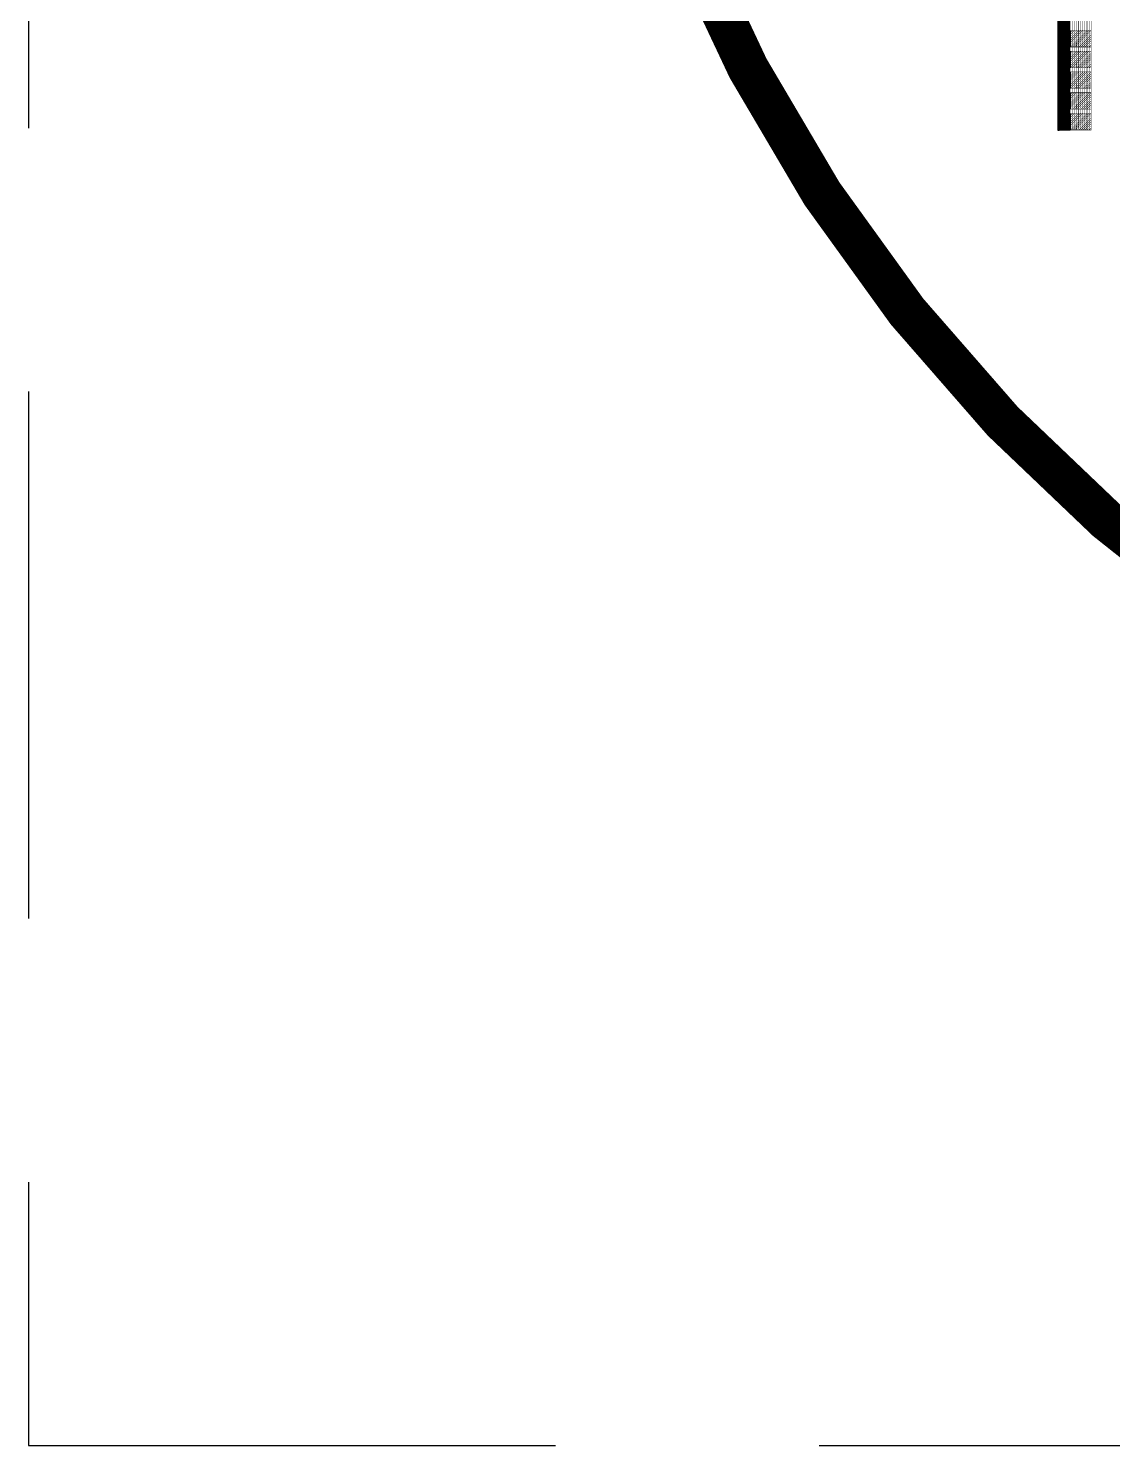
# Model space of a CAD drawing. Header units: millimetres. Extents: x -51 to 51, y -51 to 51.
# Drawn here: x -50.8 to -24.68, y -50.8 to -16.65 of the extents above; entities that cross this region are included whole.
import ezdxf

# ---------------------------------------------------------------- set-up
doc = ezdxf.new("R2010")
doc.units = ezdxf.units.MM
doc.linetypes.add('DASHED', pattern=[19.049999999999997, 12.7, -6.35])
for name, color, linetype in [('bottom_SU8', 5, 'Continuous'), ('metal', 43, 'Continuous'), ('Pt_pads', 1, 'Continuous'), ('reference', 18, 'DASHED')]:
    doc.layers.add(name, color=color, linetype=linetype)
doc.layers.add('top SU-8', color=3, linetype='Continuous', transparency=0.63)

msp = doc.modelspace()

# ---------------------------------------------------------------- linework, layer by layer
at = {"layer": 'bottom_SU8', "transparency": 33554544, "const_width": 1}
msp.add_lwpolyline([(-28.57797041980968, 24.88777058002335, 0.1876667362745851), (-37.85184467012155, -0.7933188926900812, 0.1868266007979046), (-27.32953289591729, -26.11261983133168, 0.1842770213028427), (-2.859382520278395, -37.72452526910359, 0.1850827688334266), (23.00938973387303, -30.07754780079944, 0.238564766207885), (37.75934586617806, 0.5371393615636464, 0.2373457176152347), (21.82965260087996, 30.7311423846811, 0.1857610783168467), (-4.560310380281827, 37.52382571813034, 0.186577640448192)], format="xyb", close=True, dxfattribs=at)
at = {"layer": 'bottom_SU8', "transparency": 33554544}
for points, const_width in [([(-25.85000452029207, 5.929821224709837), (-25.85000452029208, -19.10166148976654)], 0.3), ([(-25.64853645626043, -19.09568272075524), (-25.65312353291828, -3.196403827600541)], 0.01), ([(-25.59879852536339, -19.09568272075524), (-25.60312353291828, -3.196403827600541)], 0.01), ([(-25.54879852536339, -19.09568272075524), (-25.55312353291828, -3.196403827600538)], 0.01), ([(-25.49853645626043, -19.09568272075524), (-25.50312423503081, -3.196063882279105)], 0.01), ([(-25.44853645626043, -19.09568272075524), (-25.45312353291828, -3.196403827600541)], 0.01), ([(-25.39853645626043, -19.09568272075524), (-25.40312423503081, -3.196063882279105)], 0.01), ([(-25.34853645626043, -19.09568272075524), (-25.35278428970937, -3.196063882279105)], 0.01), ([(-25.29853645626043, -19.09568272075524), (-25.3031242350308, -3.196063882279102)], 0.01), ([(-25.24853645626044, -19.09568272075524), (-25.25312423503081, -3.196063882279105)], 0.01), ([(-25.19853645626043, -19.09568272075524), (-25.20310601369692, -3.192110827277276)], 0.01), ([(-25.73427135119931, -16.78076719894069), (-25.64936260385667, -16.69568272075524)], 0.01), ([(-25.73406481430025, -16.83066371676229), (-25.59936260385667, -16.69568272075524)], 0.01), ([(-25.73406481430025, -16.8807671989407), (-25.54936260385668, -16.69568272075524)], 0.01), ([(-25.73406481430025, -16.93087068111911), (-25.49936260385667, -16.69568272075524)], 0.01), ([(-25.73406481430025, -16.98097416329752), (-25.44936260385667, -16.69568272075524)], 0.01), ([(-25.73406481430025, -17.03107764547593), (-25.39936260385667, -16.69568272075524)], 0.01), ([(-25.73406481430025, -17.08118112765435), (-25.34936260385667, -16.69568272075524)], 0.01), ([(-25.73406481430025, -16.69568272075524), (-25.19380608552418, -16.69568272075524)], 0.01), ([(-25.69853645626043, -17.09568272075524), (-25.29936260385668, -16.69568272075524)], 0.01), ([(-25.64853645626043, -17.09568272075524), (-25.64936260385667, -16.69568272075524)], 0.01), ([(-25.64853645626043, -17.09568272075524), (-25.24936260385667, -16.69568272075524)], 0.01), ([(-25.59853645626043, -17.09568272075524), (-25.59936260385667, -16.69568272075524)], 0.01), ([(-25.59853645626043, -17.09568272075524), (-25.19936260385667, -16.69568272075524)], 0.01), ([(-25.54853645626043, -17.09568272075524), (-25.54936260385667, -16.69568272075524)], 0.01), ([(-25.49853645626044, -17.09568272075524), (-25.49936260385667, -16.69568272075524)], 0.01), ([(-25.44853645626043, -17.09568272075524), (-25.44936260385667, -16.69568272075524)], 0.01), ([(-25.39853645626043, -17.09568272075524), (-25.39936260385667, -16.69568272075524)], 0.01), ([(-25.34853645626043, -17.09568272075524), (-25.34936260385667, -16.69568272075524)], 0.01), ([(-25.29853645626043, -17.09568272075524), (-25.29936260385667, -16.69568272075524)], 0.01), ([(-25.24853645626044, -17.09568272075524), (-25.24936260385667, -16.69568272075524)], 0.01), ([(-25.19853645626043, -17.09568272075524), (-25.19936260385667, -16.69568272075524)], 0.01), ([(-25.54853645626043, -17.09568272075524), (-25.19925933540715, -16.74568272075524)], 0.01), ([(-25.49853645626043, -17.09568272075524), (-25.19915606695761, -16.79568272075524)], 0.01), ([(-25.44853645626043, -17.09568272075524), (-25.19905279850808, -16.84568272075524)], 0.01), ([(-25.39853645626043, -17.09568272075524), (-25.19894953005855, -16.89568272075524)], 0.01), ([(-25.34853645626043, -17.09568272075524), (-25.19884626160902, -16.94568272075524)], 0.01), ([(-25.29853645626043, -17.09568272075524), (-25.1987429931595, -16.99568272075523)], 0.01), ([(-25.24853645626043, -17.09568272075524), (-25.19863972470997, -17.04568272075524)], 0.01), ([(-25.73427135119931, -17.28076719894069), (-25.64936260385667, -17.19568272075524)], 0.01), ([(-25.73406481430025, -17.09568272075524), (-25.19369676854293, -17.09568272075524)], 0.01), ([(-25.73406481430025, -17.33066371676229), (-25.59936260385667, -17.19568272075524)], 0.01), ([(-25.73406481430025, -17.3807671989407), (-25.54936260385668, -17.19568272075524)], 0.01), ([(-25.73406481430025, -17.43087068111911), (-25.49936260385667, -17.19568272075524)], 0.01), ([(-25.73406481430025, -17.48097416329752), (-25.44936260385667, -17.19568272075524)], 0.01), ([(-25.73406481430025, -17.53107764547593), (-25.39936260385667, -17.19568272075524)], 0.01), ([(-25.73406481430025, -17.58118112765435), (-25.34936260385667, -17.19568272075524)], 0.01), ([(-25.73406481430025, -17.19568272075524), (-25.19380608552418, -17.19568272075524)], 0.01), ([(-25.69853645626043, -17.59568272075524), (-25.29936260385668, -17.19568272075524)], 0.01), ([(-25.64853645626043, -17.59568272075524), (-25.64936260385667, -17.19568272075524)], 0.01), ([(-25.64853645626043, -17.59568272075524), (-25.24936260385667, -17.19568272075524)], 0.01), ([(-25.59853645626043, -17.59568272075524), (-25.59936260385667, -17.19568272075524)], 0.01), ([(-25.59853645626043, -17.59568272075524), (-25.19936260385667, -17.19568272075524)], 0.01), ([(-25.54853645626043, -17.59568272075524), (-25.54936260385667, -17.19568272075524)], 0.01), ([(-25.54853645626043, -17.59568272075524), (-25.19925933540715, -17.24568272075524)], 0.01), ([(-25.49853645626044, -17.59568272075524), (-25.49936260385667, -17.19568272075524)], 0.01), ([(-25.49853645626043, -17.59568272075524), (-25.19915606695761, -17.29568272075524)], 0.01), ([(-25.44853645626043, -17.59568272075524), (-25.44936260385667, -17.19568272075524)], 0.01), ([(-25.44853645626043, -17.59568272075524), (-25.19905279850808, -17.34568272075524)], 0.01), ([(-25.39853645626043, -17.59568272075524), (-25.39936260385667, -17.19568272075524)], 0.01), ([(-25.39853645626043, -17.59568272075524), (-25.19894953005855, -17.39568272075524)], 0.01), ([(-25.34853645626043, -17.59568272075524), (-25.34936260385667, -17.19568272075524)], 0.01), ([(-25.29853645626043, -17.59568272075524), (-25.29936260385667, -17.19568272075524)], 0.01), ([(-25.24853645626044, -17.59568272075524), (-25.24936260385667, -17.19568272075524)], 0.01), ([(-25.19853645626043, -17.59568272075524), (-25.19936260385667, -17.19568272075524)], 0.01), ([(-25.73427135119931, -17.78076719894069), (-25.64936260385667, -17.69568272075524)], 0.01), ([(-25.73406481430025, -17.59568272075524), (-25.19369676854293, -17.59568272075524)], 0.01), ([(-25.73406481430025, -17.83066371676229), (-25.59936260385667, -17.69568272075524)], 0.01), ([(-25.73406481430025, -17.8807671989407), (-25.54936260385668, -17.69568272075524)], 0.01), ([(-25.73406481430025, -17.93087068111911), (-25.49936260385667, -17.69568272075524)], 0.01), ([(-25.73406481430025, -17.98097416329752), (-25.44936260385667, -17.69568272075524)], 0.01), ([(-25.73406481430025, -18.03107764547593), (-25.39936260385667, -17.69568272075524)], 0.01), ([(-25.73406481430025, -18.08118112765435), (-25.34936260385667, -17.69568272075524)], 0.01), ([(-25.73406481430025, -17.69568272075524), (-25.19380608552418, -17.69568272075524)], 0.01), ([(-25.69853645626043, -18.09568272075524), (-25.29936260385668, -17.69568272075524)], 0.01), ([(-25.64853645626043, -18.09568272075524), (-25.64936260385667, -17.69568272075524)], 0.01), ([(-25.64853645626043, -18.09568272075524), (-25.24936260385667, -17.69568272075524)], 0.01), ([(-25.59853645626043, -18.09568272075524), (-25.59936260385667, -17.69568272075524)], 0.01), ([(-25.59853645626043, -18.09568272075524), (-25.19936260385667, -17.69568272075524)], 0.01), ([(-25.54853645626043, -18.09568272075524), (-25.54936260385667, -17.69568272075524)], 0.01), ([(-25.54853645626043, -18.09568272075524), (-25.19925933540715, -17.74568272075524)], 0.01), ([(-25.49853645626044, -18.09568272075524), (-25.49936260385667, -17.69568272075524)], 0.01), ([(-25.44853645626043, -18.09568272075524), (-25.44936260385667, -17.69568272075524)], 0.01), ([(-25.39853645626043, -18.09568272075524), (-25.39936260385667, -17.69568272075524)], 0.01), ([(-25.34853645626043, -18.09568272075524), (-25.34936260385667, -17.69568272075524)], 0.01), ([(-25.34853645626043, -17.59568272075524), (-25.19884626160902, -17.44568272075524)], 0.01), ([(-25.29853645626043, -18.09568272075524), (-25.29936260385667, -17.69568272075524)], 0.01), ([(-25.29853645626043, -17.59568272075524), (-25.1987429931595, -17.49568272075523)], 0.01), ([(-25.24853645626044, -18.09568272075524), (-25.24936260385667, -17.69568272075524)], 0.01), ([(-25.24853645626043, -17.59568272075524), (-25.19863972470997, -17.54568272075524)], 0.01), ([(-25.19853645626043, -18.09568272075524), (-25.19936260385667, -17.69568272075524)], 0.01), ([(-25.73406481430025, -18.09568272075524), (-25.19369676854293, -18.09568272075524)], 0.01), ([(-25.49853645626043, -18.09568272075524), (-25.19915606695761, -17.79568272075524)], 0.01), ([(-25.44853645626043, -18.09568272075524), (-25.19905279850808, -17.84568272075524)], 0.01), ([(-25.39853645626043, -18.09568272075524), (-25.19894953005855, -17.89568272075524)], 0.01), ([(-25.34853645626043, -18.09568272075524), (-25.19884626160902, -17.94568272075524)], 0.01), ([(-25.29853645626043, -18.09568272075524), (-25.1987429931595, -17.99568272075523)], 0.01), ([(-25.24853645626043, -18.09568272075524), (-25.19863972470997, -18.04568272075524)], 0.01), ([(-25.73427135119931, -18.28076719894069), (-25.64936260385667, -18.19568272075524)], 0.01), ([(-25.73406481430025, -18.33066371676229), (-25.59936260385667, -18.19568272075524)], 0.01), ([(-25.73406481430025, -18.3807671989407), (-25.54936260385668, -18.19568272075524)], 0.01), ([(-25.73406481430025, -18.43087068111911), (-25.49936260385667, -18.19568272075524)], 0.01), ([(-25.73406481430025, -18.48097416329752), (-25.44936260385667, -18.19568272075524)], 0.01), ([(-25.73406481430025, -18.53107764547593), (-25.39936260385667, -18.19568272075524)], 0.01), ([(-25.73406481430025, -18.58118112765435), (-25.34936260385667, -18.19568272075524)], 0.01), ([(-25.73406481430025, -18.19568272075524), (-25.19380608552418, -18.19568272075524)], 0.01), ([(-25.69853645626043, -18.59568272075524), (-25.29936260385668, -18.19568272075524)], 0.01), ([(-25.64853645626043, -18.59568272075524), (-25.64936260385667, -18.19568272075524)], 0.01), ([(-25.64853645626043, -18.59568272075524), (-25.24936260385667, -18.19568272075524)], 0.01), ([(-25.59853645626043, -18.59568272075524), (-25.59936260385667, -18.19568272075524)], 0.01), ([(-25.59853645626043, -18.59568272075524), (-25.19936260385667, -18.19568272075524)], 0.01), ([(-25.54853645626043, -18.59568272075524), (-25.54936260385667, -18.19568272075524)], 0.01), ([(-25.54853645626043, -18.59568272075524), (-25.19925933540715, -18.24568272075524)], 0.01), ([(-25.49853645626044, -18.59568272075524), (-25.49936260385667, -18.19568272075524)], 0.01), ([(-25.49853645626043, -18.59568272075524), (-25.19915606695761, -18.29568272075524)], 0.01), ([(-25.44853645626043, -18.59568272075524), (-25.44936260385667, -18.19568272075524)], 0.01), ([(-25.44853645626043, -18.59568272075524), (-25.19905279850808, -18.34568272075524)], 0.01), ([(-25.39853645626043, -18.59568272075524), (-25.39936260385667, -18.19568272075524)], 0.01), ([(-25.39853645626043, -18.59568272075524), (-25.19894953005855, -18.39568272075524)], 0.01), ([(-25.34853645626043, -18.59568272075524), (-25.34936260385667, -18.19568272075524)], 0.01), ([(-25.34853645626043, -18.59568272075524), (-25.19884626160902, -18.44568272075524)], 0.01), ([(-25.29853645626043, -18.59568272075524), (-25.29936260385667, -18.19568272075524)], 0.01), ([(-25.24853645626044, -18.59568272075524), (-25.24936260385667, -18.19568272075524)], 0.01), ([(-25.19853645626043, -18.59568272075524), (-25.19936260385667, -18.19568272075524)], 0.01), ([(-25.73427135119931, -18.78076719894069), (-25.64936260385667, -18.69568272075524)], 0.01), ([(-25.73406481430025, -18.59568272075524), (-25.19369676854293, -18.59568272075524)], 0.01), ([(-25.73406481430025, -18.83066371676229), (-25.59936260385667, -18.69568272075524)], 0.01), ([(-25.73406481430025, -18.8807671989407), (-25.54936260385668, -18.69568272075524)], 0.01), ([(-25.73406481430025, -18.93087068111911), (-25.49936260385667, -18.69568272075524)], 0.01), ([(-25.73406481430025, -18.98097416329752), (-25.44936260385667, -18.69568272075524)], 0.01), ([(-25.73406481430025, -19.03107764547593), (-25.39936260385667, -18.69568272075524)], 0.01), ([(-25.73406481430025, -19.08118112765435), (-25.34936260385667, -18.69568272075524)], 0.01), ([(-25.73406481430025, -18.69568272075524), (-25.19380608552418, -18.69568272075524)], 0.01), ([(-25.69853645626043, -19.09568272075524), (-25.29936260385668, -18.69568272075524)], 0.01), ([(-25.64853645626043, -19.09568272075524), (-25.64936260385667, -18.69568272075524)], 0.01), ([(-25.64853645626043, -19.09568272075524), (-25.24936260385667, -18.69568272075524)], 0.01), ([(-25.59853645626043, -19.09568272075524), (-25.59936260385667, -18.69568272075524)], 0.01), ([(-25.59853645626043, -19.09568272075524), (-25.19936260385667, -18.69568272075524)], 0.01), ([(-25.54853645626043, -19.09568272075524), (-25.54936260385667, -18.69568272075524)], 0.01), ([(-25.54853645626043, -19.09568272075524), (-25.19925933540715, -18.74568272075524)], 0.01), ([(-25.49853645626044, -19.09568272075524), (-25.49936260385667, -18.69568272075524)], 0.01), ([(-25.44853645626043, -19.09568272075524), (-25.44936260385667, -18.69568272075524)], 0.01), ([(-25.39853645626043, -19.09568272075524), (-25.39936260385667, -18.69568272075524)], 0.01), ([(-25.34853645626043, -19.09568272075524), (-25.34936260385667, -18.69568272075524)], 0.01), ([(-25.29853645626043, -19.09568272075524), (-25.29936260385667, -18.69568272075524)], 0.01), ([(-25.29853645626043, -18.59568272075524), (-25.1987429931595, -18.49568272075523)], 0.01), ([(-25.24853645626044, -19.09568272075524), (-25.24936260385667, -18.69568272075524)], 0.01), ([(-25.24853645626043, -18.59568272075524), (-25.19863972470997, -18.54568272075524)], 0.01), ([(-25.19853645626043, -19.09568272075524), (-25.19936260385667, -18.69568272075524)], 0.01), ([(-25.73406481430025, -19.09568272075524), (-25.19369676854293, -19.09568272075524)], 0.01), ([(-25.49853645626043, -19.09568272075524), (-25.19915606695761, -18.79568272075524)], 0.01), ([(-25.44853645626043, -19.09568272075524), (-25.19905279850808, -18.84568272075524)], 0.01), ([(-25.39853645626043, -19.09568272075524), (-25.19894953005855, -18.89568272075524)], 0.01), ([(-25.34853645626043, -19.09568272075524), (-25.19884626160902, -18.94568272075524)], 0.01), ([(-25.29853645626043, -19.09568272075524), (-25.1987429931595, -18.99568272075523)], 0.01), ([(-25.24853645626043, -19.09568272075524), (-25.19863972470997, -19.04568272075524)], 0.01)]:
    msp.add_lwpolyline(points, dxfattribs=dict(at, const_width=const_width))
at = {"layer": 'metal', "transparency": 33554544, "const_width": 1}
msp.add_lwpolyline([(-28.57797041980968, 24.88777058002335, 0.1876667362745851), (-37.85184467012155, -0.7933188926900812, 0.1868266007979046), (-27.32953289591729, -26.11261983133168, 0.1842770213028427), (-2.859382520278395, -37.72452526910359, 0.1850827688334266), (23.00938973387303, -30.07754780079944, 0.238564766207885), (37.75934586617806, 0.5371393615636464, 0.2373457176152347), (21.82965260087996, 30.7311423846811, 0.1857610783168467), (-4.560310380281827, 37.52382571813034, 0.186577640448192)], format="xyb", close=True, dxfattribs=at)
at = {"layer": 'metal', "transparency": 33554544}
for points, const_width in [([(-25.95600452029208, -17.09568272075523), (-25.95600452029208, 7.055416068842504)], 0.004), ([(-25.97400452029208, -18.09568272075524), (-25.97400452029208, 6.456490300414742)], 0.004), ([(-25.96500452029208, -17.59568272075524), (-25.96500452029208, 6.457591672844927)], 0.004), ([(-25.99200452029208, -19.09568272075524), (-25.99200452029208, 5.888855808593206)], 0.004), ([(-25.98300452029208, -18.59568272075524), (-25.98300452029208, 5.894267628452752)], 0.004), ([(-25.70882780315988, -16.80537447400413), (-25.59936260385667, -16.69568272075524)], 0.006), ([(-25.70876137189774, -16.85541138743137), (-25.54936260385668, -16.69568272075524)], 0.006), ([(-25.70876137189774, -17.05582531614502), (-25.34936260385667, -16.69568272075524)], 0.006), ([(-25.70876137189774, -16.69568272075524), (-25.19640598577629, -16.69568272075524)], 0.006), ([(-25.7087541446403, -16.90550762739449), (-25.49936260385667, -16.69568272075524)], 0.006), ([(-25.70871731538051, -16.95557420408967), (-25.44936260385667, -16.69568272075524)], 0.006), ([(-25.70868048612072, -17.00564078078485), (-25.39936260385667, -16.69568272075524)], 0.006), ([(-25.70866101607333, -16.75510385954934), (-25.64936260385667, -16.69568272075524)], 0.006), ([(-25.69853645626043, -17.09568272075524), (-25.29936260385668, -16.69568272075524)], 0.006), ([(-25.64853645626043, -17.09568272075524), (-25.64936260385667, -16.69568272075524)], 0.006), ([(-25.64853645626043, -17.09568272075524), (-25.24936260385667, -16.69568272075524)], 0.006), ([(-25.59853645626043, -17.09568272075524), (-25.59936260385667, -16.69568272075524)], 0.006), ([(-25.59853645626043, -17.09568272075524), (-25.19936260385667, -16.69568272075524)], 0.006), ([(-25.54853645626043, -17.09568272075524), (-25.54936260385667, -16.69568272075524)], 0.006), ([(-25.49853645626044, -17.09568272075524), (-25.49936260385667, -16.69568272075524)], 0.006), ([(-25.44853645626043, -17.09568272075524), (-25.44936260385667, -16.69568272075524)], 0.006), ([(-25.39853645626043, -17.09568272075524), (-25.39936260385667, -16.69568272075524)], 0.006), ([(-25.34853645626043, -17.09568272075524), (-25.34936260385667, -16.69568272075524)], 0.006), ([(-25.29853645626043, -17.09568272075524), (-25.29936260385667, -16.69568272075524)], 0.006), ([(-25.24853645626044, -17.09568272075524), (-25.24936260385667, -16.69568272075524)], 0.006), ([(-25.19853645626043, -17.09568272075524), (-25.19936260385667, -16.69568272075524)], 0.006), ([(-25.54853645626043, -17.09568272075524), (-25.19925933540715, -16.74568272075524)], 0.006), ([(-25.49853645626043, -17.09568272075524), (-25.19915606695761, -16.79568272075524)], 0.006), ([(-25.44853645626043, -17.09568272075524), (-25.19905279850808, -16.84568272075524)], 0.006), ([(-25.39853645626043, -17.09568272075524), (-25.19894953005855, -16.89568272075524)], 0.006), ([(-25.34853645626043, -17.09568272075524), (-25.19884626160902, -16.94568272075524)], 0.006), ([(-25.29853645626043, -17.09568272075524), (-25.1987429931595, -16.99568272075523)], 0.006), ([(-25.24853645626043, -17.09568272075524), (-25.19863972470997, -17.04568272075524)], 0.006), ([(-25.71084974794274, -17.09568272075524), (-25.19606135191983, -17.09568272075524)], 0.006), ([(-25.70882780315988, -17.30537447400413), (-25.59936260385667, -17.19568272075524)], 0.006), ([(-25.70876137189774, -17.35541138743137), (-25.54936260385668, -17.19568272075524)], 0.006), ([(-25.70876137189774, -17.55582531614502), (-25.34936260385667, -17.19568272075524)], 0.006), ([(-25.70876137189774, -17.19568272075524), (-25.19640598577629, -17.19568272075524)], 0.006), ([(-25.7087541446403, -17.40550762739449), (-25.49936260385667, -17.19568272075524)], 0.006), ([(-25.70871731538051, -17.45557420408967), (-25.44936260385667, -17.19568272075524)], 0.006), ([(-25.70868048612072, -17.50564078078485), (-25.39936260385667, -17.19568272075524)], 0.006), ([(-25.70866101607333, -17.25510385954934), (-25.64936260385667, -17.19568272075524)], 0.006), ([(-25.69853645626043, -17.59568272075524), (-25.29936260385668, -17.19568272075524)], 0.006), ([(-25.64853645626043, -17.59568272075524), (-25.64936260385667, -17.19568272075524)], 0.006), ([(-25.64853645626043, -17.59568272075524), (-25.24936260385667, -17.19568272075524)], 0.006), ([(-25.59853645626043, -17.59568272075524), (-25.59936260385667, -17.19568272075524)], 0.006), ([(-25.59853645626043, -17.59568272075524), (-25.19936260385667, -17.19568272075524)], 0.006), ([(-25.54853645626043, -17.59568272075524), (-25.54936260385667, -17.19568272075524)], 0.006), ([(-25.54853645626043, -17.59568272075524), (-25.19925933540715, -17.24568272075524)], 0.006), ([(-25.49853645626044, -17.59568272075524), (-25.49936260385667, -17.19568272075524)], 0.006), ([(-25.49853645626043, -17.59568272075524), (-25.19915606695761, -17.29568272075524)], 0.006), ([(-25.44853645626043, -17.59568272075524), (-25.44936260385667, -17.19568272075524)], 0.006), ([(-25.44853645626043, -17.59568272075524), (-25.19905279850808, -17.34568272075524)], 0.006), ([(-25.39853645626043, -17.59568272075524), (-25.39936260385667, -17.19568272075524)], 0.006), ([(-25.39853645626043, -17.59568272075524), (-25.19894953005855, -17.39568272075524)], 0.006), ([(-25.34853645626043, -17.59568272075524), (-25.34936260385667, -17.19568272075524)], 0.006), ([(-25.29853645626043, -17.59568272075524), (-25.29936260385667, -17.19568272075524)], 0.006), ([(-25.24853645626044, -17.59568272075524), (-25.24936260385667, -17.19568272075524)], 0.006), ([(-25.19853645626043, -17.59568272075524), (-25.19936260385667, -17.19568272075524)], 0.006), ([(-25.71084974794274, -17.59568272075524), (-25.19606135191983, -17.59568272075524)], 0.006), ([(-25.70882780315988, -17.80537447400413), (-25.59936260385667, -17.69568272075524)], 0.006), ([(-25.70876137189774, -17.85541138743137), (-25.54936260385668, -17.69568272075524)], 0.006), ([(-25.70876137189774, -18.05582531614502), (-25.34936260385667, -17.69568272075524)], 0.006), ([(-25.70876137189774, -17.69568272075524), (-25.19640598577629, -17.69568272075524)], 0.006), ([(-25.7087541446403, -17.90550762739449), (-25.49936260385667, -17.69568272075524)], 0.006), ([(-25.70871731538051, -17.95557420408967), (-25.44936260385667, -17.69568272075524)], 0.006), ([(-25.70868048612072, -18.00564078078485), (-25.39936260385667, -17.69568272075524)], 0.006), ([(-25.70866101607333, -17.75510385954934), (-25.64936260385667, -17.69568272075524)], 0.006), ([(-25.69853645626043, -18.09568272075524), (-25.29936260385668, -17.69568272075524)], 0.006), ([(-25.64853645626043, -18.09568272075524), (-25.64936260385667, -17.69568272075524)], 0.006), ([(-25.64853645626043, -18.09568272075524), (-25.24936260385667, -17.69568272075524)], 0.006), ([(-25.59853645626043, -18.09568272075524), (-25.59936260385667, -17.69568272075524)], 0.006), ([(-25.59853645626043, -18.09568272075524), (-25.19936260385667, -17.69568272075524)], 0.006), ([(-25.54853645626043, -18.09568272075524), (-25.54936260385667, -17.69568272075524)], 0.006), ([(-25.54853645626043, -18.09568272075524), (-25.19925933540715, -17.74568272075524)], 0.006), ([(-25.49853645626044, -18.09568272075524), (-25.49936260385667, -17.69568272075524)], 0.006), ([(-25.44853645626043, -18.09568272075524), (-25.44936260385667, -17.69568272075524)], 0.006), ([(-25.39853645626043, -18.09568272075524), (-25.39936260385667, -17.69568272075524)], 0.006), ([(-25.34853645626043, -18.09568272075524), (-25.34936260385667, -17.69568272075524)], 0.006), ([(-25.34853645626043, -17.59568272075524), (-25.19884626160902, -17.44568272075524)], 0.006), ([(-25.29853645626043, -18.09568272075524), (-25.29936260385667, -17.69568272075524)], 0.006), ([(-25.29853645626043, -17.59568272075524), (-25.1987429931595, -17.49568272075523)], 0.006), ([(-25.24853645626044, -18.09568272075524), (-25.24936260385667, -17.69568272075524)], 0.006), ([(-25.24853645626043, -17.59568272075524), (-25.19863972470997, -17.54568272075524)], 0.006), ([(-25.19853645626043, -18.09568272075524), (-25.19936260385667, -17.69568272075524)], 0.006), ([(-25.71084974794274, -18.09568272075524), (-25.19606135191983, -18.09568272075524)], 0.006), ([(-25.49853645626043, -18.09568272075524), (-25.19915606695761, -17.79568272075524)], 0.006), ([(-25.44853645626043, -18.09568272075524), (-25.19905279850808, -17.84568272075524)], 0.006), ([(-25.39853645626043, -18.09568272075524), (-25.19894953005855, -17.89568272075524)], 0.006), ([(-25.34853645626043, -18.09568272075524), (-25.19884626160902, -17.94568272075524)], 0.006), ([(-25.29853645626043, -18.09568272075524), (-25.1987429931595, -17.99568272075523)], 0.006), ([(-25.24853645626043, -18.09568272075524), (-25.19863972470997, -18.04568272075524)], 0.006), ([(-25.70882780315988, -18.30537447400413), (-25.59936260385667, -18.19568272075524)], 0.006), ([(-25.70876137189774, -18.35541138743137), (-25.54936260385668, -18.19568272075524)], 0.006), ([(-25.70876137189774, -18.55582531614502), (-25.34936260385667, -18.19568272075524)], 0.006), ([(-25.70876137189774, -18.19568272075524), (-25.19640598577629, -18.19568272075524)], 0.006), ([(-25.7087541446403, -18.40550762739449), (-25.49936260385667, -18.19568272075524)], 0.006), ([(-25.70871731538051, -18.45557420408967), (-25.44936260385667, -18.19568272075524)], 0.006), ([(-25.70868048612072, -18.50564078078485), (-25.39936260385667, -18.19568272075524)], 0.006), ([(-25.70866101607333, -18.25510385954934), (-25.64936260385667, -18.19568272075524)], 0.006), ([(-25.69853645626043, -18.59568272075524), (-25.29936260385668, -18.19568272075524)], 0.006), ([(-25.64853645626043, -18.59568272075524), (-25.64936260385667, -18.19568272075524)], 0.006), ([(-25.64853645626043, -18.59568272075524), (-25.24936260385667, -18.19568272075524)], 0.006), ([(-25.59853645626043, -18.59568272075524), (-25.59936260385667, -18.19568272075524)], 0.006), ([(-25.59853645626043, -18.59568272075524), (-25.19936260385667, -18.19568272075524)], 0.006), ([(-25.54853645626043, -18.59568272075524), (-25.54936260385667, -18.19568272075524)], 0.006), ([(-25.54853645626043, -18.59568272075524), (-25.19925933540715, -18.24568272075524)], 0.006), ([(-25.49853645626044, -18.59568272075524), (-25.49936260385667, -18.19568272075524)], 0.006), ([(-25.49853645626043, -18.59568272075524), (-25.19915606695761, -18.29568272075524)], 0.006), ([(-25.44853645626043, -18.59568272075524), (-25.44936260385667, -18.19568272075524)], 0.006), ([(-25.44853645626043, -18.59568272075524), (-25.19905279850808, -18.34568272075524)], 0.006), ([(-25.39853645626043, -18.59568272075524), (-25.39936260385667, -18.19568272075524)], 0.006), ([(-25.39853645626043, -18.59568272075524), (-25.19894953005855, -18.39568272075524)], 0.006), ([(-25.34853645626043, -18.59568272075524), (-25.34936260385667, -18.19568272075524)], 0.006), ([(-25.34853645626043, -18.59568272075524), (-25.19884626160902, -18.44568272075524)], 0.006), ([(-25.29853645626043, -18.59568272075524), (-25.29936260385667, -18.19568272075524)], 0.006), ([(-25.24853645626044, -18.59568272075524), (-25.24936260385667, -18.19568272075524)], 0.006), ([(-25.19853645626043, -18.59568272075524), (-25.19936260385667, -18.19568272075524)], 0.006), ([(-25.71084974794274, -18.59568272075524), (-25.19606135191983, -18.59568272075524)], 0.006), ([(-25.70882780315988, -18.80537447400413), (-25.59936260385667, -18.69568272075524)], 0.006), ([(-25.70876137189774, -18.85541138743137), (-25.54936260385668, -18.69568272075524)], 0.006), ([(-25.70876137189774, -19.05582531614502), (-25.34936260385667, -18.69568272075524)], 0.006), ([(-25.70876137189774, -18.69568272075524), (-25.19640598577629, -18.69568272075524)], 0.006), ([(-25.7087541446403, -18.90550762739449), (-25.49936260385667, -18.69568272075524)], 0.006), ([(-25.70871731538051, -18.95557420408967), (-25.44936260385667, -18.69568272075524)], 0.006), ([(-25.70868048612072, -19.00564078078485), (-25.39936260385667, -18.69568272075524)], 0.006), ([(-25.70866101607333, -18.75510385954934), (-25.64936260385667, -18.69568272075524)], 0.006), ([(-25.69853645626043, -19.09568272075524), (-25.29936260385668, -18.69568272075524)], 0.006), ([(-25.64853645626043, -19.09568272075524), (-25.64936260385667, -18.69568272075524)], 0.006), ([(-25.64853645626043, -19.09568272075524), (-25.24936260385667, -18.69568272075524)], 0.006), ([(-25.59853645626043, -19.09568272075524), (-25.59936260385667, -18.69568272075524)], 0.006), ([(-25.59853645626043, -19.09568272075524), (-25.19936260385667, -18.69568272075524)], 0.006), ([(-25.54853645626043, -19.09568272075524), (-25.54936260385667, -18.69568272075524)], 0.006), ([(-25.54853645626043, -19.09568272075524), (-25.19925933540715, -18.74568272075524)], 0.006), ([(-25.49853645626044, -19.09568272075524), (-25.49936260385667, -18.69568272075524)], 0.006), ([(-25.44853645626043, -19.09568272075524), (-25.44936260385667, -18.69568272075524)], 0.006), ([(-25.39853645626043, -19.09568272075524), (-25.39936260385667, -18.69568272075524)], 0.006), ([(-25.34853645626043, -19.09568272075524), (-25.34936260385667, -18.69568272075524)], 0.006), ([(-25.29853645626043, -19.09568272075524), (-25.29936260385667, -18.69568272075524)], 0.006), ([(-25.29853645626043, -18.59568272075524), (-25.1987429931595, -18.49568272075523)], 0.006), ([(-25.24853645626044, -19.09568272075524), (-25.24936260385667, -18.69568272075524)], 0.006), ([(-25.24853645626043, -18.59568272075524), (-25.19863972470997, -18.54568272075524)], 0.006), ([(-25.19853645626043, -19.09568272075524), (-25.19936260385667, -18.69568272075524)], 0.006), ([(-25.71084974794274, -19.09568272075524), (-25.19606135191983, -19.09568272075524)], 0.006), ([(-25.49853645626043, -19.09568272075524), (-25.19915606695761, -18.79568272075524)], 0.006), ([(-25.44853645626043, -19.09568272075524), (-25.19905279850808, -18.84568272075524)], 0.006), ([(-25.39853645626043, -19.09568272075524), (-25.19894953005855, -18.89568272075524)], 0.006), ([(-25.34853645626043, -19.09568272075524), (-25.19884626160902, -18.94568272075524)], 0.006), ([(-25.29853645626043, -19.09568272075524), (-25.1987429931595, -18.99568272075523)], 0.006), ([(-25.24853645626043, -19.09568272075524), (-25.19863972470997, -19.04568272075524)], 0.006)]:
    msp.add_lwpolyline(points, dxfattribs=dict(at, const_width=const_width))
for points in [[(-25.95600452029208, -16.69568272075525), (-25.70362714834696, -16.69568272075525), (-25.70362714834696, -17.09568272075524), (-25.95600452029208, -17.09568272075524)], [(-25.96500452029208, -17.19568272075524), (-25.70362714834696, -17.19568272075525), (-25.70362714834696, -17.59568272075524), (-25.96500452029208, -17.59568272075524)], [(-25.97400452029208, -17.69568272075525), (-25.70362714834696, -17.69568272075525), (-25.70362714834696, -18.09568272075524), (-25.97400452029208, -18.09568272075524)], [(-25.98300452029208, -18.19568272075525), (-25.70362714834696, -18.19568272075525), (-25.70362714834696, -18.59568272075524), (-25.98300452029208, -18.59568272075524)], [(-25.99200452029208, -18.69568272075525), (-25.70362714834696, -18.69568272075525), (-25.70362714834696, -19.09568272075524), (-25.99200452029208, -19.09568272075524)]]:
    msp.add_lwpolyline(points, close=True, dxfattribs=at)
at = {"layer": 'Pt_pads', "transparency": 33554544, "const_width": 1}
msp.add_lwpolyline([(-28.57797041980968, 24.88777058002335, 0.1876667362745851), (-37.85184467012155, -0.7933188926900812, 0.1868266007979046), (-27.32953289591729, -26.11261983133168, 0.1842770213028427), (-2.859382520278395, -37.72452526910359, 0.1850827688334266), (23.00938973387303, -30.07754780079944, 0.238564766207885), (37.75934586617806, 0.5371393615636464, 0.2373457176152347), (21.82965260087996, 30.7311423846811, 0.1857610783168467), (-4.560310380281827, 37.52382571813034, 0.186577640448192)], format="xyb", close=True, dxfattribs=at)
at = {"layer": 'reference', "transparency": 33554646}
msp.add_line((-50.80000469615854, 50.80000000000001), (-50.80000469615856, -50.79999999999998), dxfattribs=at)
msp.add_lwpolyline([(-50.80000469615856, -50.79999999999998), (-4.696158550476781e-06, -50.8)], dxfattribs=at)
at = {"layer": 'reference'}
msp.add_circle((-4.696158541150908e-06, 0), 38.1, dxfattribs=at)
at = {"layer": 'top SU-8', "transparency": 33554544, "const_width": 1}
msp.add_lwpolyline([(-28.57797041980968, 24.88777058002335, 0.1876667362745851), (-37.85184467012155, -0.7933188926900812, 0.1868266007979046), (-27.32953289591729, -26.11261983133168, 0.1842770213028427), (-2.859382520278395, -37.72452526910359, 0.1850827688334266), (23.00938973387303, -30.07754780079944, 0.238564766207885), (37.75934586617806, 0.5371393615636464, 0.2373457176152347), (21.82965260087996, 30.7311423846811, 0.1857610783168467), (-4.560310380281827, 37.52382571813034, 0.186577640448192)], format="xyb", close=True, dxfattribs=at)
at = {"layer": 'top SU-8', "transparency": 33554544}
msp.add_lwpolyline([(-25.70004074473496, -3.169158689161826), (-25.99996829584921, -3.169158689161826), (-26.00014545970179, -19.10179313455799), (-25.9670381095168, -19.10179313455798)], close=True, dxfattribs=at)

doc.saveas('drawing.dxf')
